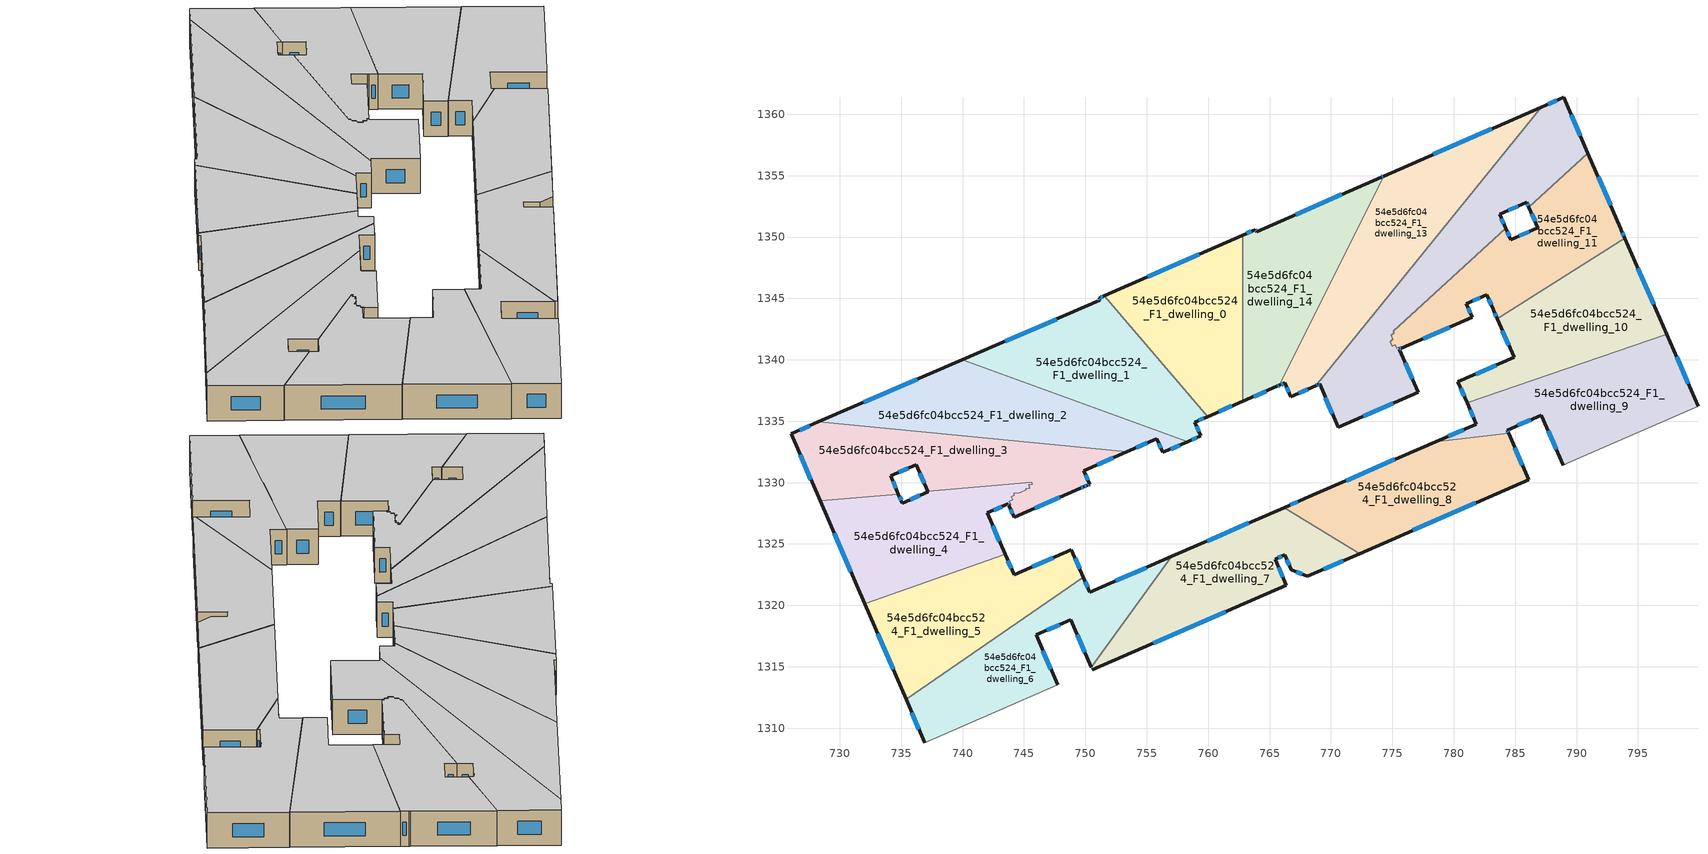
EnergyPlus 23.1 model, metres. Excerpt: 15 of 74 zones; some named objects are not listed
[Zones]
54e5d6fc04bcc524_F1_dwelling_0
 floor to 54e5d6fc04bcc524_F0_dwelling_0 (EU_floor_Construction): 762.83,1350.16 762.83,1336.63 759.97,1335.38 751.54,1345.2 z3
 wall outside (EU_wall_Construction): 762.83,1350.16 751.54,1345.2 / 759.97,1335.38 762.83,1336.63 z3:6
 wall to 54e5d6fc04bcc524_F1_dwelling_1 (EU_wall_Construction): 751.54,1345.2 759.97,1335.38 z3:6
 wall to 54e5d6fc04bcc524_F1_dwelling_14 (EU_wall_Construction): 762.83,1336.63 762.83,1350.16 z3:6
 window (EU_Window_Construction): 759.29,1348.6 755.08,1346.75 / 760.87,1335.77 761.94,1336.24 z3.94:5.06
 ceiling to 54e5d6fc04bcc524_F2_dwelling_0 (EU_floor_Construction): 762.83,1336.63 762.83,1350.16 751.54,1345.2 759.97,1335.38 z6
54e5d6fc04bcc524_F1_dwelling_1
 floor to 54e5d6fc04bcc524_F0_dwelling_1 (EU_floor_Construction): 751.54,1345.2 759.97,1335.38 758.91,1334.92 759.4,1333.81 758.33,1333.34 739.98,1340 751.17,1344.83 751.13,1345.02 z3
 wall outside (EU_wall_Construction): 751.54,1345.2 751.13,1345.02 751.17,1344.83 739.98,1340 / 758.33,1333.34 759.4,1333.81 758.91,1334.92 759.97,1335.38 z3:6
 wall to 54e5d6fc04bcc524_F1_dwelling_2 (EU_wall_Construction): 739.98,1340 758.33,1333.34 z3:6
 window (EU_Window_Construction): 751.41,1345.14 751.26,1345.08 / 759.24,1335.06 759.64,1335.24 / 759.24,1334.15 759.06,1334.57 / 758.66,1333.48 759.06,1333.66 / 747.66,1343.32 743.49,1341.52 / 751.14,1344.96 751.16,1344.89 z3.94:5.06
 ceiling to 54e5d6fc04bcc524_F2_dwelling_1 (EU_floor_Construction): 759.4,1333.81 758.91,1334.92 759.97,1335.38 751.54,1345.2 751.13,1345.02 751.17,1344.83 739.98,1340 758.33,1333.34 z6
54e5d6fc04bcc524_F1_dwelling_10
 floor to 54e5d6fc04bcc524_F0_dwelling_10 (EU_floor_Construction): 793.93,1349.91 797.34,1342.07 781.09,1336.49 780.34,1338.21 784.91,1340.2 783.54,1343.36 z3
 wall outside (EU_wall_Construction): 783.54,1343.36 784.91,1340.2 780.34,1338.21 781.09,1336.49 / 797.34,1342.07 793.93,1349.91 z3:6
 wall to 54e5d6fc04bcc524_F1_dwelling_11 (EU_wall_Construction): 793.93,1349.91 783.54,1343.36 z3:6
 wall to 54e5d6fc04bcc524_F1_dwelling_9 (EU_wall_Construction): 781.09,1336.49 797.34,1342.07 z3:6
 window (EU_Window_Construction): 783.48,1339.58 781.77,1338.83 / 783.97,1342.37 784.48,1341.19 / 796.28,1344.53 795,1347.45 / 780.57,1337.67 780.85,1337.03 z3.94:5.06
 ceiling to 54e5d6fc04bcc524_F2_dwelling_10 (EU_floor_Construction): 797.34,1342.07 793.93,1349.91 783.54,1343.36 784.91,1340.2 780.34,1338.21 781.09,1336.49 z6
54e5d6fc04bcc524_F1_dwelling_11
 floor to 54e5d6fc04bcc524_F0_dwelling_11 (EU_floor_Construction): 790.93,1356.83 793.61,1350.66 793.65,1350.56 793.93,1349.91 783.54,1343.36 783.26,1344.01 783.21,1344.1 782.69,1345.3 781.02,1344.57 781.51,1343.46 775.71,1340.93 775.65,1341.06 775.38,1340.94 775.26,1341.22 774.98,1341.1 774.81,1341.48 775.05,1341.69 774.92,1341.98 775.16,1342.2 775.09,1342.34 784.23,1350.71 784.64,1349.78 786.85,1350.75 786.11,1352.43 z3
 wall outside (EU_wall_Construction): 775.71,1340.93 781.51,1343.46 781.02,1344.57 782.69,1345.3 783.21,1344.1 783.26,1344.01 783.54,1343.36 / 786.11,1352.43 786.85,1350.75 784.64,1349.78 784.23,1350.71 / 793.93,1349.91 793.65,1350.56 793.61,1350.66 790.93,1356.83 z3:6
 wall to 54e5d6fc04bcc524_F1_dwelling_12 (EU_wall_Construction): 784.23,1350.71 775.09,1342.34 775.16,1342.2 774.92,1341.98 775.05,1341.69 774.81,1341.48 774.98,1341.1 775.26,1341.22 775.38,1340.94 775.65,1341.06 775.71,1340.93 / 790.93,1356.83 786.11,1352.43 z3:6
 window (EU_Window_Construction): 782.86,1344.92 783.05,1344.48 / 781.54,1344.8 782.17,1345.07 / 781.35,1343.81 781.17,1344.22 / 777.53,1341.72 779.69,1342.67 / 784.51,1350.07 784.36,1350.42 / 786.15,1350.45 785.33,1350.09 / 786.34,1351.9 786.62,1351.28 / 792.77,1352.59 791.77,1354.9 / 793.85,1350.12 793.74,1350.36 / 783.34,1343.81 783.45,1343.56 z3.94:5.06
 ceiling to 54e5d6fc04bcc524_F2_dwelling_11 (EU_floor_Construction): 793.93,1349.91 793.65,1350.56 793.61,1350.66 790.93,1356.83 786.11,1352.43 786.85,1350.75 784.64,1349.78 784.23,1350.71 775.09,1342.34 775.16,1342.2 774.92,1341.98 775.05,1341.69 774.81,1341.48 774.98,1341.1 775.26,1341.22 775.38,1340.94 775.65,1341.06 775.71,1340.93 781.51,1343.46 781.02,1344.57 782.69,1345.3 783.21,1344.1 783.26,1344.01 783.54,1343.36 z6
54e5d6fc04bcc524_F1_dwelling_12
 floor to 54e5d6fc04bcc524_F0_dwelling_12 (EU_floor_Construction): 788.95,1361.37 790.93,1356.83 786.11,1352.43 785.94,1352.83 783.73,1351.86 784.23,1350.71 775.09,1342.34 775.16,1342.2 774.92,1341.98 775.05,1341.69 774.81,1341.48 774.98,1341.1 775.26,1341.22 775.38,1340.94 775.65,1341.06 775.71,1340.93 775.57,1340.87 777.1,1337.35 770.6,1334.51 769.07,1338.03 768.96,1337.99 768.76,1337.9 787.14,1360.58 z3
 wall outside (EU_wall_Construction): 768.76,1337.9 768.96,1337.99 769.07,1338.03 770.6,1334.51 777.1,1337.35 775.57,1340.87 775.71,1340.93 / 790.93,1356.83 788.95,1361.37 787.14,1360.58 / 784.23,1350.71 783.73,1351.86 785.94,1352.83 786.11,1352.43 z3:6
 wall to 54e5d6fc04bcc524_F1_dwelling_13 (EU_wall_Construction): 787.14,1360.58 768.76,1337.9 z3:6
 window (EU_Window_Construction): 772.64,1335.4 775.07,1336.46 / 769.55,1336.93 770.12,1335.62 / 768.99,1338 769.04,1338.02 / 768.82,1337.93 768.9,1337.96 / 788.39,1361.12 787.71,1360.82 / 790.31,1358.25 789.57,1359.95 / 786,1352.7 786.06,1352.55 / 784.42,1352.16 785.25,1352.52 / 784.07,1351.07 783.89,1351.5 / 775.61,1340.89 775.67,1340.91 / 776.62,1338.46 776.05,1339.77 z3.94:5.06
 ceiling to 54e5d6fc04bcc524_F2_dwelling_12 (EU_floor_Construction): 777.1,1337.35 775.57,1340.87 775.71,1340.93 775.65,1341.06 775.38,1340.94 775.26,1341.22 774.98,1341.1 774.81,1341.48 775.05,1341.69 774.92,1341.98 775.16,1342.2 775.09,1342.34 784.23,1350.71 783.73,1351.86 785.94,1352.83 786.11,1352.43 790.93,1356.83 788.95,1361.37 787.14,1360.58 768.76,1337.9 768.96,1337.99 769.07,1338.03 770.6,1334.51 z6
54e5d6fc04bcc524_F1_dwelling_13
 floor to 54e5d6fc04bcc524_F0_dwelling_13 (EU_floor_Construction): 787.14,1360.58 768.76,1337.9 766.72,1337 766.23,1338.12 765.8,1337.93 774.29,1354.96 z3
 wall outside (EU_wall_Construction): 765.8,1337.93 766.23,1338.12 766.72,1337 768.76,1337.9 / 787.14,1360.58 774.29,1354.96 z3:6
 wall to 54e5d6fc04bcc524_F1_dwelling_14 (EU_wall_Construction): 774.29,1354.96 765.8,1337.93 z3:6
 window (EU_Window_Construction): 767.36,1337.28 768.12,1337.62 / 766.38,1337.77 766.57,1337.35 / 765.93,1337.99 766.09,1338.06 / 783.11,1358.82 778.32,1356.72 z3.94:5.06
 ceiling to 54e5d6fc04bcc524_F2_dwelling_13 (EU_floor_Construction): 768.76,1337.9 787.14,1360.58 774.29,1354.96 765.8,1337.93 766.23,1338.12 766.72,1337 z6
54e5d6fc04bcc524_F1_dwelling_14
 floor to 54e5d6fc04bcc524_F0_dwelling_14 (EU_floor_Construction): 774.29,1354.96 765.8,1337.93 765.58,1337.83 762.83,1336.63 762.83,1350.16 763.84,1350.6 763.94,1350.44 774.08,1354.87 z3
 wall outside (EU_wall_Construction): 774.29,1354.96 774.08,1354.87 763.94,1350.44 763.84,1350.6 762.83,1350.16 / 762.83,1336.63 765.58,1337.83 765.8,1337.93 z3:6
 window (EU_Window_Construction): 763.91,1350.49 763.87,1350.55 / 770.9,1353.48 767.12,1351.83 / 774.22,1354.93 774.14,1354.9 / 765.65,1337.86 765.73,1337.9 / 763.69,1337.01 764.72,1337.46 / 763.53,1350.46 763.15,1350.3 z3.94:5.06
 ceiling to 54e5d6fc04bcc524_F2_dwelling_14 (EU_floor_Construction): 765.8,1337.93 774.29,1354.96 774.08,1354.87 763.94,1350.44 763.84,1350.6 762.83,1350.16 762.83,1336.63 765.58,1337.83 z6
54e5d6fc04bcc524_F1_dwelling_2
 floor to 54e5d6fc04bcc524_F0_dwelling_2 (EU_floor_Construction): 758.33,1333.34 756.31,1332.45 755.82,1333.56 753.38,1332.5 728.26,1334.94 739.98,1340 z3
 wall outside (EU_wall_Construction): 753.38,1332.5 755.82,1333.56 756.31,1332.45 758.33,1333.34 / 739.98,1340 728.26,1334.94 z3:6
 wall to 54e5d6fc04bcc524_F1_dwelling_3 (EU_wall_Construction): 728.26,1334.94 753.38,1332.5 z3:6
 window (EU_Window_Construction): 756.94,1332.73 757.69,1333.06 / 755.97,1333.22 756.16,1332.8 / 754.14,1332.83 755.05,1333.23 / 736.31,1338.42 731.94,1336.53 z3.94:5.06
 ceiling to 54e5d6fc04bcc524_F2_dwelling_2 (EU_floor_Construction): 758.33,1333.34 739.98,1340 728.26,1334.94 753.38,1332.5 755.82,1333.56 756.31,1332.45 z6
54e5d6fc04bcc524_F1_dwelling_3
 floor to 54e5d6fc04bcc524_F0_dwelling_3 (EU_floor_Construction): 753.38,1332.5 749.87,1330.97 750.36,1329.86 750.15,1329.77 749.87,1329.65 749.59,1329.53 744.19,1327.17 743.78,1328.14 743.91,1328.2 743.79,1328.47 744.07,1328.59 743.95,1328.87 744.22,1328.99 744.16,1329.13 744.66,1329.17 745.18,1329.4 745.15,1329.52 745.45,1329.54 745.38,1329.84 745.69,1329.86 745.65,1330.01 737.17,1329.28 736.23,1331.46 734.14,1330.56 734.78,1329.07 728.39,1328.52 726.03,1333.98 728.26,1334.94 z3
 wall outside (EU_wall_Construction): 734.78,1329.07 734.14,1330.56 736.23,1331.46 737.17,1329.28 / 728.26,1334.94 726.03,1333.98 728.39,1328.52 / 743.78,1328.14 744.19,1327.17 749.59,1329.53 749.87,1329.65 750.15,1329.77 750.36,1329.86 749.87,1330.97 753.38,1332.5 z3:6
 wall to 54e5d6fc04bcc524_F1_dwelling_4 (EU_wall_Construction): 737.17,1329.28 745.65,1330.01 745.69,1329.86 745.38,1329.84 745.45,1329.54 745.15,1329.52 745.18,1329.4 744.66,1329.17 744.16,1329.13 744.22,1328.99 743.95,1328.87 744.07,1328.59 743.79,1328.47 743.91,1328.2 743.78,1328.14 / 728.39,1328.52 734.78,1329.07 z3:6
 window (EU_Window_Construction): 736.53,1330.78 736.88,1329.96 / 734.79,1330.84 735.57,1331.18 / 734.58,1329.54 734.34,1330.09 / 726.77,1332.26 727.65,1330.23 / 727.56,1334.64 726.73,1334.28 / 750.97,1331.45 752.28,1332.02 / 750.2,1330.21 750.02,1330.62 / 750.22,1329.8 750.29,1329.83 / 749.96,1329.69 750.06,1329.73 / 749.68,1329.57 749.79,1329.61 / 745.89,1327.91 747.9,1328.79 / 743.91,1327.83 744.06,1327.47 z3.94:5.06
 ceiling to 54e5d6fc04bcc524_F2_dwelling_3 (EU_floor_Construction): 750.36,1329.86 749.87,1330.97 753.38,1332.5 728.26,1334.94 726.03,1333.98 728.39,1328.52 734.78,1329.07 734.14,1330.56 736.23,1331.46 737.17,1329.28 745.65,1330.01 745.69,1329.86 745.38,1329.84 745.45,1329.54 745.15,1329.52 745.18,1329.4 744.66,1329.17 744.16,1329.13 744.22,1328.99 743.95,1328.87 744.07,1328.59 743.79,1328.47 743.91,1328.2 743.78,1328.14 744.19,1327.17 749.59,1329.53 749.87,1329.65 750.15,1329.77 z6
54e5d6fc04bcc524_F1_dwelling_4
 floor to 54e5d6fc04bcc524_F0_dwelling_4 (EU_floor_Construction): 745.65,1330.01 745.69,1329.86 745.38,1329.84 745.45,1329.54 745.15,1329.52 745.18,1329.4 744.66,1329.17 744.16,1329.13 744.22,1328.99 743.95,1328.87 744.07,1328.59 743.79,1328.47 743.91,1328.2 743.78,1328.14 743.71,1328.27 742.01,1327.54 743.46,1324.18 732.03,1320.12 728.39,1328.52 734.78,1329.07 735.09,1328.33 737.19,1329.24 737.17,1329.28 z3
 wall outside (EU_wall_Construction): 737.17,1329.28 737.19,1329.24 735.09,1328.33 734.78,1329.07 / 743.46,1324.18 742.01,1327.54 743.71,1328.27 743.78,1328.14 / 728.39,1328.52 732.03,1320.12 z3:6
 wall to 54e5d6fc04bcc524_F1_dwelling_5 (EU_wall_Construction): 732.03,1320.12 743.46,1324.18 z3:6
 window (EU_Window_Construction): 735,1328.57 734.88,1328.84 / 736.53,1328.96 735.75,1328.62 / 743.73,1328.23 743.76,1328.18 / 742.54,1327.77 743.18,1328.04 / 743.01,1325.23 742.46,1326.48 / 729.53,1325.89 730.89,1322.76 z3.94:5.06
 ceiling to 54e5d6fc04bcc524_F2_dwelling_4 (EU_floor_Construction): 743.46,1324.18 742.01,1327.54 743.71,1328.27 743.78,1328.14 743.91,1328.2 743.79,1328.47 744.07,1328.59 743.95,1328.87 744.22,1328.99 744.16,1329.13 744.66,1329.17 745.18,1329.4 745.15,1329.52 745.45,1329.54 745.38,1329.84 745.69,1329.86 745.65,1330.01 737.17,1329.28 737.19,1329.24 735.09,1328.33 734.78,1329.07 728.39,1328.52 732.03,1320.12 z6
54e5d6fc04bcc524_F1_dwelling_5
 floor to 54e5d6fc04bcc524_F0_dwelling_5 (EU_floor_Construction): 748.86,1324.52 749.83,1322.29 735.4,1312.36 732.03,1320.12 743.46,1324.18 744.2,1322.49 z3
 wall outside (EU_wall_Construction): 749.83,1322.29 748.86,1324.52 744.2,1322.49 743.46,1324.18 / 732.03,1320.12 735.4,1312.36 z3:6
 wall to 54e5d6fc04bcc524_F1_dwelling_6 (EU_wall_Construction): 735.4,1312.36 749.83,1322.29 z3:6
 window (EU_Window_Construction): 747.4,1323.89 745.66,1323.13 / 749.53,1322.99 749.17,1323.82 / 733.09,1317.69 734.34,1314.79 / 743.97,1323.02 743.69,1323.65 z3.94:5.06
 ceiling to 54e5d6fc04bcc524_F2_dwelling_5 (EU_floor_Construction): 749.83,1322.29 748.86,1324.52 744.2,1322.49 743.46,1324.18 732.03,1320.12 735.4,1312.36 z6
54e5d6fc04bcc524_F1_dwelling_6
 floor to 54e5d6fc04bcc524_F0_dwelling_6 (EU_floor_Construction): 757.05,1323.99 750.48,1314.97 748.81,1318.81 745.99,1317.59 747.75,1313.54 736.92,1308.83 735.4,1312.36 749.83,1322.29 750.36,1321.08 z3
 wall outside (EU_wall_Construction): 747.75,1313.54 745.99,1317.59 748.81,1318.81 750.48,1314.97 / 735.4,1312.36 736.92,1308.83 / 757.05,1323.99 750.36,1321.08 749.83,1322.29 z3:6
 wall adiabatic (EU_wall_Construction): 736.92,1308.83 747.75,1313.54 z3:6
 wall to 54e5d6fc04bcc524_F1_dwelling_7 (EU_wall_Construction): 750.48,1314.97 757.05,1323.99 z3:6
 window (EU_Window_Construction): 747.2,1314.81 746.54,1316.32 / 735.87,1311.25 736.45,1309.93 / 750.19,1321.46 750,1321.91 / 754.95,1323.08 752.46,1321.99 / 749.33,1317.61 749.96,1316.17 / 746.87,1317.98 747.93,1318.43 z3.94:5.06
 ceiling to 54e5d6fc04bcc524_F2_dwelling_6 (EU_floor_Construction): 750.48,1314.97 757.05,1323.99 750.36,1321.08 749.83,1322.29 735.4,1312.36 736.92,1308.83 747.75,1313.54 745.99,1317.59 748.81,1318.81 z6
54e5d6fc04bcc524_F1_dwelling_7
 floor to 54e5d6fc04bcc524_F0_dwelling_7 (EU_floor_Construction): 772.33,1324.22 768.08,1322.38 766.77,1322.9 766.24,1324.11 765.45,1323.76 766.38,1321.64 750.57,1314.76 750.48,1314.97 757.05,1323.99 766.18,1327.96 z3
 wall outside (EU_wall_Construction): 750.57,1314.76 766.38,1321.64 765.45,1323.76 766.24,1324.11 766.77,1322.9 768.08,1322.38 772.33,1324.22 / 766.18,1327.96 757.05,1323.99 z3:6
 wall to 54e5d6fc04bcc524_F1_dwelling_8 (EU_wall_Construction): 772.33,1324.22 766.18,1327.96 z3:6
 wall adiabatic (EU_wall_Construction): 750.48,1314.97 750.57,1314.76 z3:6
 window (EU_Window_Construction): 769.41,1322.96 771,1323.65 / 767.18,1322.73 767.67,1322.54 / 766.41,1323.73 766.6,1323.28 / 765.7,1323.87 766,1324 / 766.09,1322.3 765.74,1323.1 / 755.52,1316.92 761.42,1319.48 / 763.32,1326.72 759.91,1325.23 z3.94:5.06
 ceiling to 54e5d6fc04bcc524_F2_dwelling_7 (EU_floor_Construction): 768.08,1322.38 772.33,1324.22 766.18,1327.96 757.05,1323.99 750.48,1314.97 750.57,1314.76 766.38,1321.64 765.45,1323.76 766.24,1324.11 766.77,1322.9 z6
54e5d6fc04bcc524_F1_dwelling_8
 floor to 54e5d6fc04bcc524_F0_dwelling_8 (EU_floor_Construction): 784.46,1334.03 786.12,1330.22 772.33,1324.22 766.18,1327.96 767.82,1328.67 767.92,1328.72 778.53,1333.33 z3
 wall outside (EU_wall_Construction): 778.53,1333.33 767.92,1328.72 767.82,1328.67 766.18,1327.96 / 772.33,1324.22 786.12,1330.22 784.46,1334.03 z3:6
 wall to 54e5d6fc04bcc524_F1_dwelling_9 (EU_wall_Construction): 784.46,1334.03 778.53,1333.33 z3:6
 window (EU_Window_Construction): 775.21,1331.88 771.25,1330.16 / 785.6,1331.41 784.98,1332.83 / 776.65,1326.1 781.79,1328.34 / 767.31,1328.45 766.69,1328.18 z3.94:5.06
 ceiling to 54e5d6fc04bcc524_F2_dwelling_8 (EU_floor_Construction): 786.12,1330.22 784.46,1334.03 778.53,1333.33 767.92,1328.72 767.82,1328.67 766.18,1327.96 772.33,1324.22 z6
54e5d6fc04bcc524_F1_dwelling_9
 floor to 54e5d6fc04bcc524_F0_dwelling_9 (EU_floor_Construction): 797.34,1342.07 799.89,1336.21 789.34,1331.63 788.9,1331.43 787.14,1335.49 784.35,1334.27 784.46,1334.03 778.53,1333.33 781.84,1334.77 781.09,1336.49 z3
 wall outside (EU_wall_Construction): 784.46,1334.03 784.35,1334.27 787.14,1335.49 788.9,1331.43 / 781.09,1336.49 781.84,1334.77 778.53,1333.33 / 799.89,1336.21 797.34,1342.07 z3:6
 wall adiabatic (EU_wall_Construction): 788.9,1331.43 789.34,1331.63 799.89,1336.21 z3:6
 window (EU_Window_Construction): 784.43,1334.1 784.39,1334.19 / 780.8,1334.32 779.57,1333.78 / 781.32,1335.95 781.6,1335.31 / 799.09,1338.05 798.14,1340.23 / 787.7,1334.22 788.35,1332.7 / 785.23,1334.65 786.27,1335.11 z3.94:5.06
 ceiling to 54e5d6fc04bcc524_F2_dwelling_9 (EU_floor_Construction): 799.89,1336.21 797.34,1342.07 781.09,1336.49 781.84,1334.77 778.53,1333.33 784.46,1334.03 784.35,1334.27 787.14,1335.49 788.9,1331.43 789.34,1331.63 z6
[Building]
EU S2 Campaign: North Axis=0; Terrain=City; Solar Distribution=FullExterior
[Site:Location]
Vienna: Latitude=48; Longitude=16.5; Time Zone=1; Elevation=183
[SizingPeriod:WeatherFileDays]
AnnualSizingPeriod: Begin Month=1; Begin Day of Month=1; End Month=12; End Day of Month=31; Day of Week for Start Day=Monday; Use Weather File Daylight Saving Period=No; Use Weather File Rain and Snow Indicators=No
[MATERIAL]
EU_InternalMass_Material: Roughness=MediumRough; Thickness=0.1; Conductivity=1; Density=1800; Specific Heat=900; Thermal Absorptance=0.9; Solar Absorptance=0.7; Visible Absorptance=0.7
[MATERIAL:NOMASS] Roughness=MediumRough; Thermal Absorptance=0.9; Solar Absorptance=0.7; Visible Absorptance=0.7
Name | Thermal Resistance
EU_wall_NoMass | 0.914258
EU_floor_NoMass | 1.09711
[WINDOWMATERIAL:SIMPLEGLAZINGSYSTEM]
EU_Window_SimpleGlazing: UFactor=2.09642; Solar Heat Gain Coefficient=0.65; Visible Transmittance=0.65
[CONSTRUCTION]
EU_wall_Construction: EU_wall_NoMass
EU_floor_Construction: EU_floor_NoMass
EU_Window_Construction: EU_Window_SimpleGlazing
EU_InternalMass_Construction: EU_InternalMass_Material
[ZONE] Type=1; Multiplier=1; Ceiling Height=autocalculate; Floor Area=autocalculate; Part of Total Floor Area=Yes
Name | Volume
54e5d6fc04bcc524_F1_dwelling_0 | 287.058
54e5d6fc04bcc524_F1_dwelling_1 | 305.315
54e5d6fc04bcc524_F1_dwelling_10 | 291.223
54e5d6fc04bcc524_F1_dwelling_11 | 289.313
54e5d6fc04bcc524_F1_dwelling_12 | 370.208
54e5d6fc04bcc524_F1_dwelling_13 | 361.696
54e5d6fc04bcc524_F1_dwelling_14 | 289.028
54e5d6fc04bcc524_F1_dwelling_2 | 305.283
54e5d6fc04bcc524_F1_dwelling_3 | 334.048
54e5d6fc04bcc524_F1_dwelling_4 | 287.495
54e5d6fc04bcc524_F1_dwelling_5 | 294.3
54e5d6fc04bcc524_F1_dwelling_6 | 284.615
54e5d6fc04bcc524_F1_dwelling_7 | 292.611
54e5d6fc04bcc524_F1_dwelling_8 | 286.769
54e5d6fc04bcc524_F1_dwelling_9 | 300.503
[INTERNALMASS] Construction=EU_InternalMass_Construction
Name | Zone or ZoneList | Surface Area
54e5d6fc04bcc524_F1_dwelling_0_EU_InternalMass | 54e5d6fc04bcc524_F1_dwelling_0 | 95.6836
54e5d6fc04bcc524_F1_dwelling_1_EU_InternalMass | 54e5d6fc04bcc524_F1_dwelling_1 | 101.772
54e5d6fc04bcc524_F1_dwelling_2_EU_InternalMass | 54e5d6fc04bcc524_F1_dwelling_2 | 101.761
54e5d6fc04bcc524_F1_dwelling_3_EU_InternalMass | 54e5d6fc04bcc524_F1_dwelling_3 | 111.348
54e5d6fc04bcc524_F1_dwelling_4_EU_InternalMass | 54e5d6fc04bcc524_F1_dwelling_4 | 95.8317
54e5d6fc04bcc524_F1_dwelling_5_EU_InternalMass | 54e5d6fc04bcc524_F1_dwelling_5 | 98.1044
54e5d6fc04bcc524_F1_dwelling_6_EU_InternalMass | 54e5d6fc04bcc524_F1_dwelling_6 | 94.8712
54e5d6fc04bcc524_F1_dwelling_7_EU_InternalMass | 54e5d6fc04bcc524_F1_dwelling_7 | 97.5383
54e5d6fc04bcc524_F1_dwelling_8_EU_InternalMass | 54e5d6fc04bcc524_F1_dwelling_8 | 95.6144
54e5d6fc04bcc524_F1_dwelling_9_EU_InternalMass | 54e5d6fc04bcc524_F1_dwelling_9 | 100.162
54e5d6fc04bcc524_F1_dwelling_10_EU_InternalMass | 54e5d6fc04bcc524_F1_dwelling_10 | 97.077
54e5d6fc04bcc524_F1_dwelling_11_EU_InternalMass | 54e5d6fc04bcc524_F1_dwelling_11 | 96.4393
54e5d6fc04bcc524_F1_dwelling_12_EU_InternalMass | 54e5d6fc04bcc524_F1_dwelling_12 | 123.392
54e5d6fc04bcc524_F1_dwelling_13_EU_InternalMass | 54e5d6fc04bcc524_F1_dwelling_13 | 120.567
54e5d6fc04bcc524_F1_dwelling_14_EU_InternalMass | 54e5d6fc04bcc524_F1_dwelling_14 | 96.3436
[OTHEREQUIPMENT] Fuel Type=Electricity; Design Level Calculation Method=Watts/Area; Power per Zone Floor Area=1; Fraction Latent=0; Fraction Radiant=0; Fraction Lost=0; Carbon Dioxide Generation Rate=0; EndUse Subcategory=EU_Step8_InternalGains
Name | Zone or ZoneList or Space or SpaceList | Schedule
EU_Step8_InternalGain_54e5d6fc04bcc524_F1_dwelling_0_f000 | 54e5d6fc04bcc524_F1_dwelling_0 | EU_Step8_GainSchedule_54e5d6fc04bcc524_F1_dwelling_0_f000
EU_Step8_InternalGain_54e5d6fc04bcc524_F1_dwelling_1_f000 | 54e5d6fc04bcc524_F1_dwelling_1 | EU_Step8_GainSchedule_54e5d6fc04bcc524_F1_dwelling_1_f000
EU_Step8_InternalGain_54e5d6fc04bcc524_F1_dwelling_2_f000 | 54e5d6fc04bcc524_F1_dwelling_2 | EU_Step8_GainSchedule_54e5d6fc04bcc524_F1_dwelling_2_f000
EU_Step8_InternalGain_54e5d6fc04bcc524_F1_dwelling_3_f000 | 54e5d6fc04bcc524_F1_dwelling_3 | EU_Step8_GainSchedule_54e5d6fc04bcc524_F1_dwelling_3_f000
EU_Step8_InternalGain_54e5d6fc04bcc524_F1_dwelling_4_f000 | 54e5d6fc04bcc524_F1_dwelling_4 | EU_Step8_GainSchedule_54e5d6fc04bcc524_F1_dwelling_4_f000
EU_Step8_InternalGain_54e5d6fc04bcc524_F1_dwelling_5_f000 | 54e5d6fc04bcc524_F1_dwelling_5 | EU_Step8_GainSchedule_54e5d6fc04bcc524_F1_dwelling_5_f000
EU_Step8_InternalGain_54e5d6fc04bcc524_F1_dwelling_6_f000 | 54e5d6fc04bcc524_F1_dwelling_6 | EU_Step8_GainSchedule_54e5d6fc04bcc524_F1_dwelling_6_f000
EU_Step8_InternalGain_54e5d6fc04bcc524_F1_dwelling_7_f000 | 54e5d6fc04bcc524_F1_dwelling_7 | EU_Step8_GainSchedule_54e5d6fc04bcc524_F1_dwelling_7_f000
EU_Step8_InternalGain_54e5d6fc04bcc524_F1_dwelling_8_f000 | 54e5d6fc04bcc524_F1_dwelling_8 | EU_Step8_GainSchedule_54e5d6fc04bcc524_F1_dwelling_8_f000
EU_Step8_InternalGain_54e5d6fc04bcc524_F1_dwelling_9_f000 | 54e5d6fc04bcc524_F1_dwelling_9 | EU_Step8_GainSchedule_54e5d6fc04bcc524_F1_dwelling_9_f000
EU_Step8_InternalGain_54e5d6fc04bcc524_F1_dwelling_10_f000 | 54e5d6fc04bcc524_F1_dwelling_10 | EU_Step8_GainSchedule_54e5d6fc04bcc524_F1_dwelling_10_f000
EU_Step8_InternalGain_54e5d6fc04bcc524_F1_dwelling_11_f000 | 54e5d6fc04bcc524_F1_dwelling_11 | EU_Step8_GainSchedule_54e5d6fc04bcc524_F1_dwelling_11_f000
EU_Step8_InternalGain_54e5d6fc04bcc524_F1_dwelling_12_f000 | 54e5d6fc04bcc524_F1_dwelling_12 | EU_Step8_GainSchedule_54e5d6fc04bcc524_F1_dwelling_12_f000
EU_Step8_InternalGain_54e5d6fc04bcc524_F1_dwelling_13_f000 | 54e5d6fc04bcc524_F1_dwelling_13 | EU_Step8_GainSchedule_54e5d6fc04bcc524_F1_dwelling_13_f000
EU_Step8_InternalGain_54e5d6fc04bcc524_F1_dwelling_14_f000 | 54e5d6fc04bcc524_F1_dwelling_14 | EU_Step8_GainSchedule_54e5d6fc04bcc524_F1_dwelling_14_f000
[ZONEVENTILATION:DESIGNFLOWRATE] Schedule=EU_AlwaysOn; Design Flow Rate Calculation Method=AirChanges/Hour; Air Changes per Hour=0.546891; Ventilation Type=Natural; Fan Pressure Rise=0; Fan Total Efficiency=1; Constant Term Coefficient=1; Temperature Term Coefficient=0; Velocity Term Coefficient=0; Velocity Squared Term Coefficient=0; Minimum Indoor Temperature=-100; Maximum Indoor Temperature=100; Delta Temperature=-100; Minimum Outdoor Temperature=-100; Maximum Outdoor Temperature=100; Maximum Wind Speed=40
Name | Zone or ZoneList or Space or SpaceList
EU_ConstantAir_54e5d6fc04bcc524_F1_dwelling_0 | 54e5d6fc04bcc524_F1_dwelling_0
EU_ConstantAir_54e5d6fc04bcc524_F1_dwelling_1 | 54e5d6fc04bcc524_F1_dwelling_1
EU_ConstantAir_54e5d6fc04bcc524_F1_dwelling_2 | 54e5d6fc04bcc524_F1_dwelling_2
EU_ConstantAir_54e5d6fc04bcc524_F1_dwelling_3 | 54e5d6fc04bcc524_F1_dwelling_3
EU_ConstantAir_54e5d6fc04bcc524_F1_dwelling_4 | 54e5d6fc04bcc524_F1_dwelling_4
EU_ConstantAir_54e5d6fc04bcc524_F1_dwelling_5 | 54e5d6fc04bcc524_F1_dwelling_5
EU_ConstantAir_54e5d6fc04bcc524_F1_dwelling_6 | 54e5d6fc04bcc524_F1_dwelling_6
EU_ConstantAir_54e5d6fc04bcc524_F1_dwelling_7 | 54e5d6fc04bcc524_F1_dwelling_7
EU_ConstantAir_54e5d6fc04bcc524_F1_dwelling_8 | 54e5d6fc04bcc524_F1_dwelling_8
EU_ConstantAir_54e5d6fc04bcc524_F1_dwelling_9 | 54e5d6fc04bcc524_F1_dwelling_9
EU_ConstantAir_54e5d6fc04bcc524_F1_dwelling_10 | 54e5d6fc04bcc524_F1_dwelling_10
EU_ConstantAir_54e5d6fc04bcc524_F1_dwelling_11 | 54e5d6fc04bcc524_F1_dwelling_11
EU_ConstantAir_54e5d6fc04bcc524_F1_dwelling_12 | 54e5d6fc04bcc524_F1_dwelling_12
EU_ConstantAir_54e5d6fc04bcc524_F1_dwelling_13 | 54e5d6fc04bcc524_F1_dwelling_13
EU_ConstantAir_54e5d6fc04bcc524_F1_dwelling_14 | 54e5d6fc04bcc524_F1_dwelling_14
[HVACTEMPLATE:ZONE:IDEALLOADSAIRSYSTEM] System Availability Schedule=EU_AlwaysOn; Maximum Heating Supply Air Temperature=50; Minimum Cooling Supply Air Temperature=13; Maximum Heating Supply Air Humidity Ratio=0.0156; Minimum Cooling Supply Air Humidity Ratio=0.0077; Heating Limit=NoLimit; Cooling Limit=NoLimit; Heating Availability Schedule=EU_AlwaysOn; Cooling Availability Schedule=EU_CoolingOff; Dehumidification Control Type=ConstantSensibleHeatRatio; Cooling Sensible Heat Ratio=0.7; Dehumidification Setpoint=60; Humidification Control Type=None; Humidification Setpoint=30; Outdoor Air Method=None; Outdoor Air Flow Rate per Person=0.00944; Outdoor Air Flow Rate per Zone Floor Area=0; Outdoor Air Flow Rate per Zone=0; Demand Controlled Ventilation Type=None; Outdoor Air Economizer Type=NoEconomizer; Heat Recovery Type=None; Sensible Heat Recovery Effectiveness=0.7; Latent Heat Recovery Effectiveness=0.65
Name | Template Thermostat
54e5d6fc04bcc524_F1_dwelling_0 | EU_HeatOnly_54e5d6fc04bcc524_F1_dwelling_0
54e5d6fc04bcc524_F1_dwelling_1 | EU_HeatOnly_54e5d6fc04bcc524_F1_dwelling_1
54e5d6fc04bcc524_F1_dwelling_2 | EU_HeatOnly_54e5d6fc04bcc524_F1_dwelling_2
54e5d6fc04bcc524_F1_dwelling_3 | EU_HeatOnly_54e5d6fc04bcc524_F1_dwelling_3
54e5d6fc04bcc524_F1_dwelling_4 | EU_HeatOnly_54e5d6fc04bcc524_F1_dwelling_4
54e5d6fc04bcc524_F1_dwelling_5 | EU_HeatOnly_54e5d6fc04bcc524_F1_dwelling_5
54e5d6fc04bcc524_F1_dwelling_6 | EU_HeatOnly_54e5d6fc04bcc524_F1_dwelling_6
54e5d6fc04bcc524_F1_dwelling_7 | EU_HeatOnly_54e5d6fc04bcc524_F1_dwelling_7
54e5d6fc04bcc524_F1_dwelling_8 | EU_HeatOnly_54e5d6fc04bcc524_F1_dwelling_8
54e5d6fc04bcc524_F1_dwelling_9 | EU_HeatOnly_54e5d6fc04bcc524_F1_dwelling_9
54e5d6fc04bcc524_F1_dwelling_10 | EU_HeatOnly_54e5d6fc04bcc524_F1_dwelling_10
54e5d6fc04bcc524_F1_dwelling_11 | EU_HeatOnly_54e5d6fc04bcc524_F1_dwelling_11
54e5d6fc04bcc524_F1_dwelling_12 | EU_HeatOnly_54e5d6fc04bcc524_F1_dwelling_12
54e5d6fc04bcc524_F1_dwelling_13 | EU_HeatOnly_54e5d6fc04bcc524_F1_dwelling_13
54e5d6fc04bcc524_F1_dwelling_14 | EU_HeatOnly_54e5d6fc04bcc524_F1_dwelling_14
[SIZING:ZONE] Zone Cooling Design Supply Air Temperature Input Method=SupplyAirTemperature; Zone Cooling Design Supply Air Temperature=13; Zone Heating Design Supply Air Temperature Input Method=SupplyAirTemperature; Zone Heating Design Supply Air Temperature=50; Zone Cooling Design Supply Air Humidity Ratio=0.008; Zone Heating Design Supply Air Humidity Ratio=0.008; Cooling Design Air Flow Method=DesignDay; Cooling Design Air Flow Rate=0; Cooling Minimum Air Flow per Zone Floor Area=0.000762; Cooling Minimum Air Flow=0; Cooling Minimum Air Flow Fraction=0.2; Heating Design Air Flow Method=DesignDay; Heating Design Air Flow Rate=0; Heating Maximum Air Flow per Zone Floor Area=0.002032; Heating Maximum Air Flow=0.141576; Heating Maximum Air Flow Fraction=0.3; Account for Dedicated Outdoor Air System=No; Dedicated Outdoor Air System Control Strategy=NeutralSupplyAir; Dedicated Outdoor Air Low Setpoint Temperature for Design=autosize; Dedicated Outdoor Air High Setpoint Temperature for Design=autosize; Zone Load Sizing Method=Sensible Load Only No Latent Load; Zone Latent Cooling Design Supply Air Humidity Ratio Input Method=HumidityRatioDifference; Zone Cooling Design Supply Air Humidity Ratio Difference=0.005; Zone Latent Heating Design Supply Air Humidity Ratio Input Method=HumidityRatioDifference; Zone Humidification Design Supply Air Humidity Ratio Difference=0.005
54e5d6fc04bcc524_F1_dwelling_0; 54e5d6fc04bcc524_F1_dwelling_1; 54e5d6fc04bcc524_F1_dwelling_2; 54e5d6fc04bcc524_F1_dwelling_3; 54e5d6fc04bcc524_F1_dwelling_4; 54e5d6fc04bcc524_F1_dwelling_5; 54e5d6fc04bcc524_F1_dwelling_6; 54e5d6fc04bcc524_F1_dwelling_7; 54e5d6fc04bcc524_F1_dwelling_8; 54e5d6fc04bcc524_F1_dwelling_9; 54e5d6fc04bcc524_F1_dwelling_10; 54e5d6fc04bcc524_F1_dwelling_11; 54e5d6fc04bcc524_F1_dwelling_12; 54e5d6fc04bcc524_F1_dwelling_13; 54e5d6fc04bcc524_F1_dwelling_14
[SCHEDULE:CONSTANT]
Name | Hourly Value
EU_AlwaysOn | 1
EU_CoolingOff | 0
[SCHEDULE:FILE] Column Number=1; Rows to Skip at Top=0; Number of Hours of Data=8760; Column Separator=Comma; Interpolate to Timestep=No; Minutes per Item=60; Adjust Schedule for Daylight Savings=Yes
Name | File
EU_Step8_GainSchedule_54e5d6fc04bcc524_F1_dwelling_0_f000 | ../../schedules/54e5d6fc04bcc524/54e5d6fc04bcc524_F1_dwelling_0_f000_gain.csv
EU_Step8_GainSchedule_54e5d6fc04bcc524_F1_dwelling_1_f000 | ../../schedules/54e5d6fc04bcc524/54e5d6fc04bcc524_F1_dwelling_1_f000_gain.csv
EU_Step8_GainSchedule_54e5d6fc04bcc524_F1_dwelling_2_f000 | ../../schedules/54e5d6fc04bcc524/54e5d6fc04bcc524_F1_dwelling_2_f000_gain.csv
EU_Step8_GainSchedule_54e5d6fc04bcc524_F1_dwelling_3_f000 | ../../schedules/54e5d6fc04bcc524/54e5d6fc04bcc524_F1_dwelling_3_f000_gain.csv
EU_Step8_GainSchedule_54e5d6fc04bcc524_F1_dwelling_4_f000 | ../../schedules/54e5d6fc04bcc524/54e5d6fc04bcc524_F1_dwelling_4_f000_gain.csv
EU_Step8_GainSchedule_54e5d6fc04bcc524_F1_dwelling_5_f000 | ../../schedules/54e5d6fc04bcc524/54e5d6fc04bcc524_F1_dwelling_5_f000_gain.csv
EU_Step8_GainSchedule_54e5d6fc04bcc524_F1_dwelling_6_f000 | ../../schedules/54e5d6fc04bcc524/54e5d6fc04bcc524_F1_dwelling_6_f000_gain.csv
EU_Step8_GainSchedule_54e5d6fc04bcc524_F1_dwelling_7_f000 | ../../schedules/54e5d6fc04bcc524/54e5d6fc04bcc524_F1_dwelling_7_f000_gain.csv
EU_Step8_GainSchedule_54e5d6fc04bcc524_F1_dwelling_8_f000 | ../../schedules/54e5d6fc04bcc524/54e5d6fc04bcc524_F1_dwelling_8_f000_gain.csv
EU_Step8_GainSchedule_54e5d6fc04bcc524_F1_dwelling_9_f000 | ../../schedules/54e5d6fc04bcc524/54e5d6fc04bcc524_F1_dwelling_9_f000_gain.csv
EU_Step8_GainSchedule_54e5d6fc04bcc524_F1_dwelling_10_f000 | ../../schedules/54e5d6fc04bcc524/54e5d6fc04bcc524_F1_dwelling_10_f000_gain.csv
EU_Step8_GainSchedule_54e5d6fc04bcc524_F1_dwelling_11_f000 | ../../schedules/54e5d6fc04bcc524/54e5d6fc04bcc524_F1_dwelling_11_f000_gain.csv
EU_Step8_GainSchedule_54e5d6fc04bcc524_F1_dwelling_12_f000 | ../../schedules/54e5d6fc04bcc524/54e5d6fc04bcc524_F1_dwelling_12_f000_gain.csv
EU_Step8_GainSchedule_54e5d6fc04bcc524_F1_dwelling_13_f000 | ../../schedules/54e5d6fc04bcc524/54e5d6fc04bcc524_F1_dwelling_13_f000_gain.csv
EU_Step8_GainSchedule_54e5d6fc04bcc524_F1_dwelling_14_f000 | ../../schedules/54e5d6fc04bcc524/54e5d6fc04bcc524_F1_dwelling_14_f000_gain.csv
